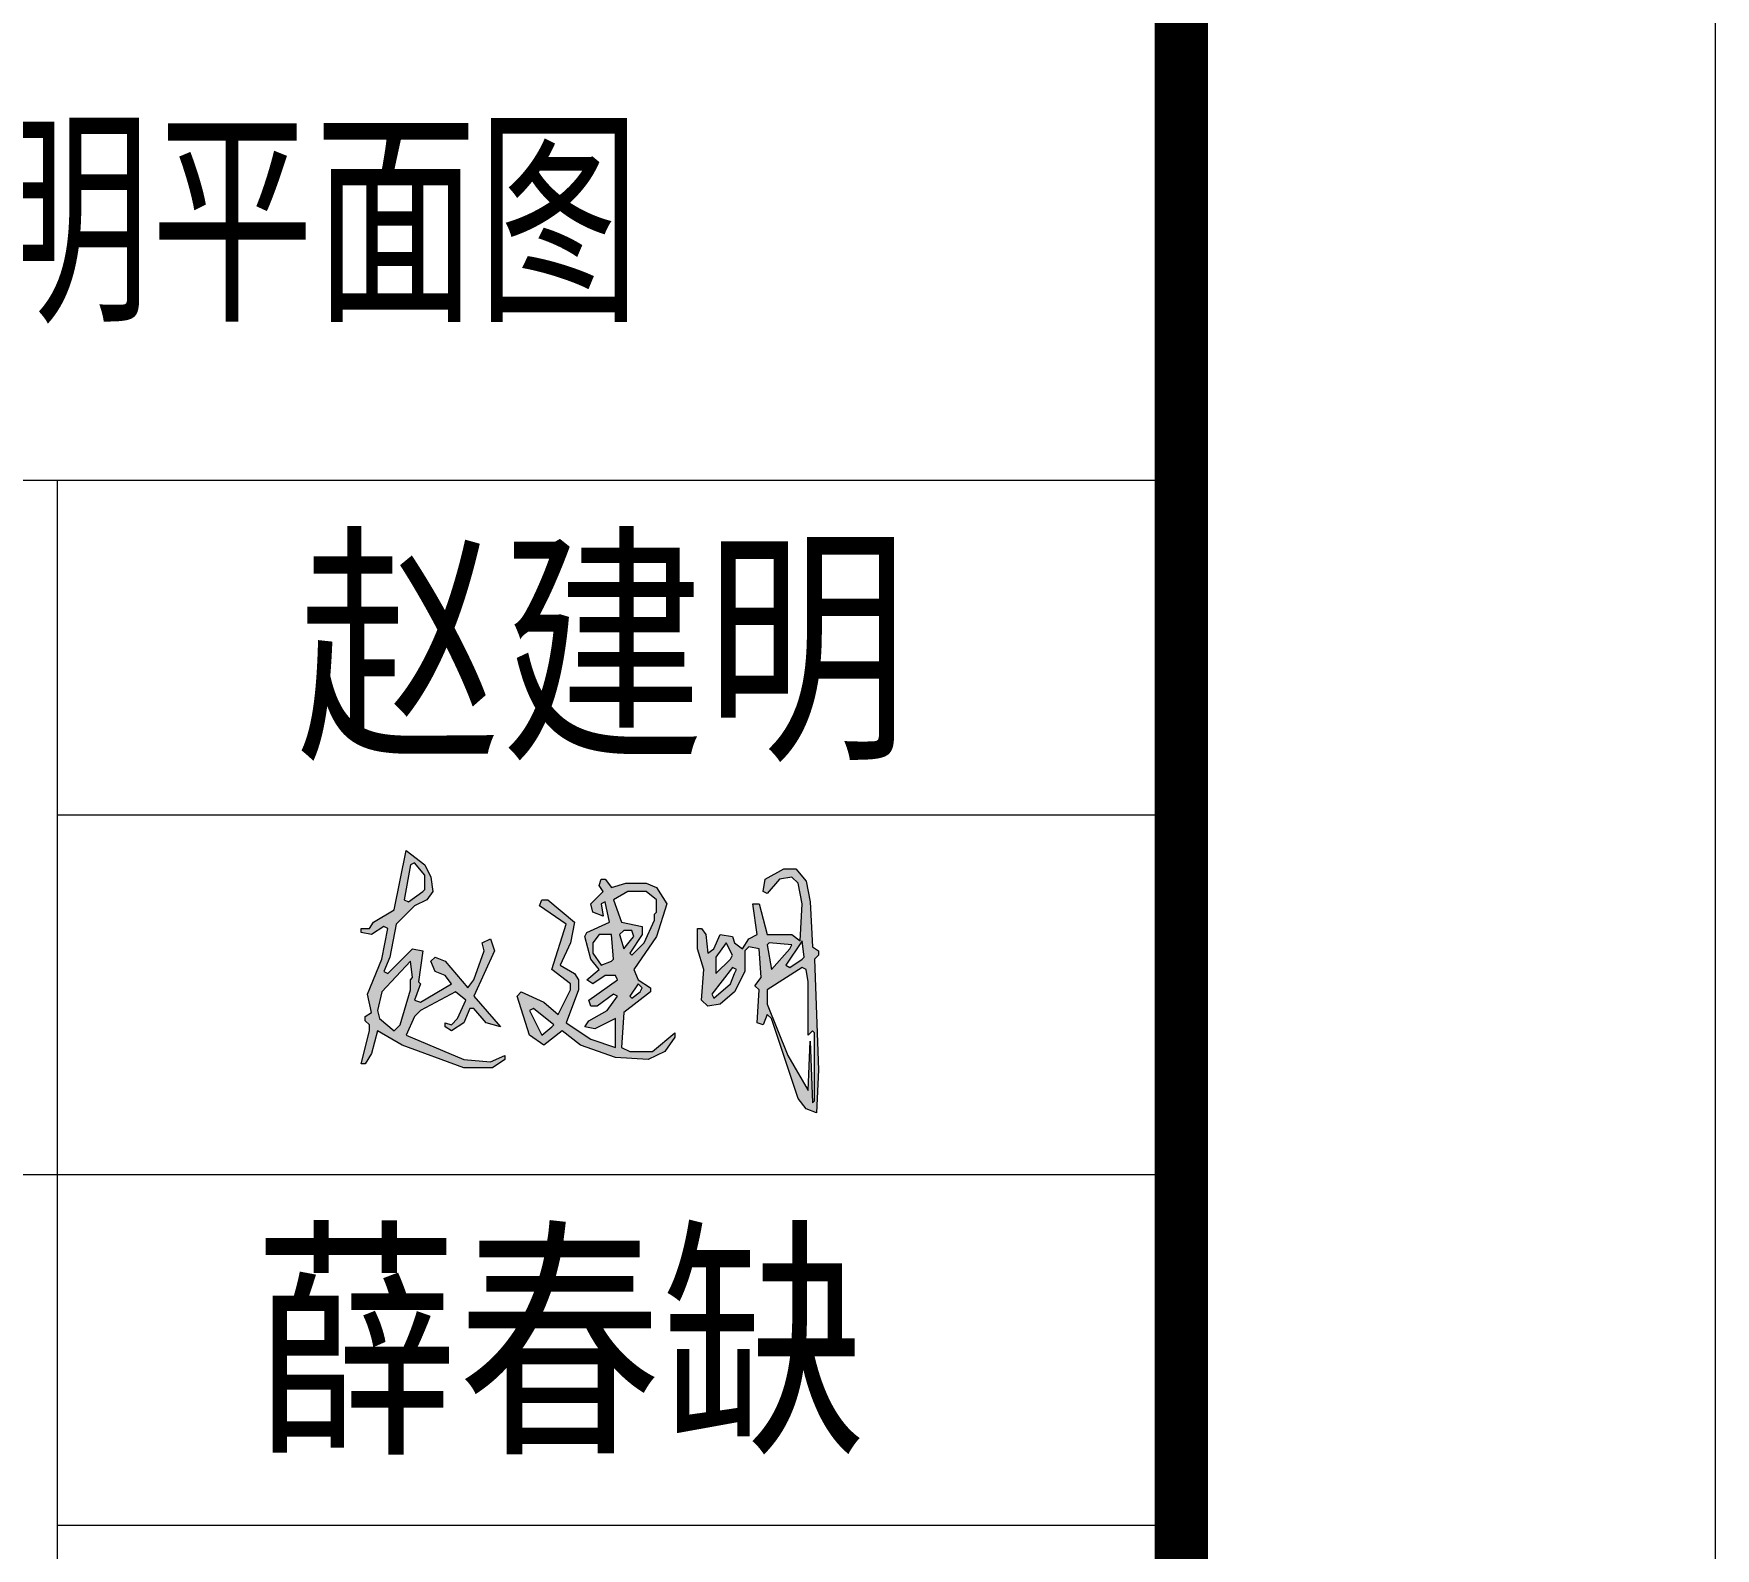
# Model space of a CAD drawing. Header units: inches. Extents: x -3272461 to -2504170, y 403793 to 1071042.
# Drawn here: x -2654718 to -2649994, y 728806 to 733061 of the extents above; entities that cross this region are included whole.
import ezdxf
from ezdxf.enums import TextEntityAlignment as Align

# ---------------------------------------------------------------- set-up
doc = ezdxf.new("R2010")
doc.units = ezdxf.units.IN
doc.header["$LTSCALE"] = 1000
doc.header["$MEASUREMENT"] = 0
doc.linetypes.add('LENGSHUI', pattern=[22, 20, -1, 0, -1])
doc.layers.get('0').update_dxf_attribs({"lineweight": 18})
for name, color, linetype, lineweight in [('00签名', 7, 'LENGSHUI', 18), ('PUB_TITLE', 153, 'Continuous', 18), ('图签文字', 4, 'Continuous', 18)]:
    doc.layers.add(name, color=color, linetype=linetype, lineweight=lineweight)
doc.styles.add('-黑体', font='', dxfattribs={"width": 0.7})
doc.styles.add('建筑图签-黑', font='', dxfattribs={"width": 0.7})
doc.styles.get('-黑体').set_extended_font_data('微软雅黑')
doc.styles.get('建筑图签-黑').set_extended_font_data('黑体')

msp = doc.modelspace()

# ---------------------------------------------------------------- hatches: boundary and pattern name
at = {"layer": '00签名', "linetype": 'Continuous'}
h = msp.add_hatch(color=256, dxfattribs=at)
h.paths.add_polyline_path([(-2653648, 730611.3), (-2653613.5, 730628.6), (-2653596.2, 730651.6), (-2653602, 730691.9), (-2653619.2, 730726.5), (-2653671.1, 730766.8), (-2653705.6, 730599.8), (-2653763.2, 730565.2), (-2653774.8, 730547.9), (-2653797.8, 730547.9), (-2653797.8, 730536.4), (-2653769, 730530.7), (-2653734.4, 730553.7), (-2653722.9, 730547.9), (-2653740.2, 730461.5), (-2653780.5, 730363.6), (-2653769, 730311.8), (-2653786.3, 730300.3), (-2653786.3, 730288.7), (-2653774.8, 730277.2), (-2653774.8, 730259.9), (-2653797.8, 730167.8), (-2653786.3, 730167.8), (-2653769, 730196.6), (-2653751.7, 730259.9), (-2653682.6, 730219.6), (-2653509.8, 730156.3), (-2653429.2, 730156.3), (-2653394.6, 730179.3), (-2653394.6, 730190.8), (-2653434.9, 730173.5), (-2653509.8, 730179.3), (-2653671.1, 730248.4), (-2653648, 730300.3), (-2653630.8, 730317.5), (-2653532.8, 730369.4), (-2653504, 730346.3), (-2653527.1, 730294.5), (-2653544.4, 730277.2), (-2653561.6, 730283), (-2653561.6, 730271.5), (-2653544.4, 730259.9), (-2653509.8, 730283), (-2653492.5, 730323.3), (-2653481, 730323.3), (-2653446.4, 730283), (-2653406.1, 730271.5), (-2653481, 730357.9), (-2653423.4, 730484.6), (-2653434.9, 730519.1), (-2653458, 730507.6), (-2653452.2, 730484.6), (-2653481, 730403.9), (-2653498.3, 730380.9), (-2653561.6, 730455.8), (-2653590.4, 730467.3), (-2653602, 730455.8), (-2653590.4, 730427), (-2653561.6, 730415.5), (-2653544.4, 730392.4), (-2653630.8, 730340.6), (-2653648, 730346.3), (-2653630.8, 730392.4), (-2653636.5, 730398.2), (-2653625, 730484.6), (-2653653.8, 730490.3), (-2653722.9, 730421.2), (-2653734.4, 730427), (-2653717.2, 730467.3), (-2653699.9, 730559.5)], flags=0)
h.paths.add_polyline_path([(-2653676.8, 730628.6), (-2653659.6, 730726.5), (-2653648, 730732.3), (-2653619.2, 730697.7), (-2653619.2, 730657.4), (-2653625, 730651.6), (-2653665.3, 730622.8)], flags=0)
h.paths.add_polyline_path([(-2653659.6, 730455.8), (-2653653.8, 730409.7), (-2653659.6, 730403.9), (-2653659.6, 730375.1), (-2653688.4, 730277.2), (-2653705.6, 730259.9), (-2653746, 730294.5), (-2653751.7, 730317.5), (-2653740.2, 730369.4)], flags=0)
h = msp.add_hatch(color=256, dxfattribs=at)
h.paths.add_polyline_path([(-2652968.4, 730663.1), (-2652997.2, 730674.7), (-2653054.8, 730674.7), (-2653095.1, 730663.1), (-2653112.4, 730686.2), (-2653123.9, 730686.2), (-2653129.6, 730668.9), (-2653118.1, 730651.6), (-2653152.7, 730617.1), (-2653146.9, 730594), (-2653118.1, 730582.5), (-2653123.9, 730617.1), (-2653112.4, 730622.8), (-2653100.8, 730565.2), (-2653164.2, 730536.4), (-2653170, 730524.9), (-2653152.7, 730461.5), (-2653129.6, 730432.7), (-2653164.2, 730403.9), (-2653146.9, 730392.4), (-2653112.4, 730415.5), (-2653083.6, 730415.5), (-2653077.8, 730403.9), (-2653158.4, 730346.3), (-2653152.7, 730329.1), (-2653135.4, 730329.1), (-2653089.3, 730363.6), (-2653077.8, 730357.9), (-2653106.6, 730317.5), (-2653158.4, 730288.7), (-2653170, 730271.5), (-2653141.2, 730265.7), (-2653083.6, 730294.5), (-2653083.6, 730213.9), (-2653152.7, 730236.9), (-2653221.8, 730283), (-2653187.2, 730375.1), (-2653187.2, 730403.9), (-2653198.8, 730421.2), (-2653239.1, 730444.3), (-2653210.3, 730507.6), (-2653198.8, 730565.2), (-2653273.6, 730628.6), (-2653290.9, 730628.6), (-2653296.7, 730611.3), (-2653221.8, 730559.5), (-2653262.1, 730432.7), (-2653210.3, 730392.4), (-2653210.3, 730375.1), (-2653244.8, 730306), (-2653285.2, 730340.6), (-2653348.5, 730369.4), (-2653360, 730357.9), (-2653325.5, 730248.4), (-2653285.2, 730219.6), (-2653233.3, 730259.9), (-2653181.5, 730219.6), (-2653083.6, 730185.1), (-2652991.4, 730179.3), (-2652945.3, 730202.3), (-2652916.5, 730242.7), (-2652916.5, 730254.2), (-2652979.9, 730202.3), (-2653043.2, 730202.3), (-2653066.3, 730213.9), (-2653060.5, 730311.8), (-2652985.6, 730369.4), (-2652985.6, 730380.9), (-2653020.2, 730403.9), (-2653031.7, 730432.7), (-2652968.4, 730524.9), (-2652939.6, 730617.1)], flags=0)
h.paths.add_polyline_path([(-2653089.3, 730628.6), (-2653049, 730651.6), (-2652997.2, 730651.6), (-2652968.4, 730628.6), (-2652968.4, 730594), (-2652974.1, 730588.3), (-2652974.1, 730571), (-2653002.9, 730507.6), (-2653037.5, 730473.1), (-2653043.2, 730478.8), (-2653008.7, 730530.7), (-2653008.7, 730553.7), (-2653066.3, 730565.2)], flags=0)
h.paths.add_polyline_path([(-2653095.1, 730530.7), (-2653089.3, 730461.5), (-2653095.1, 730455.8), (-2653123.9, 730444.3), (-2653146.9, 730478.8), (-2653146.9, 730507.6), (-2653129.6, 730530.7)], flags=0)
h.paths.add_polyline_path([(-2653060.5, 730542.2), (-2653037.5, 730542.2), (-2653031.7, 730524.9), (-2653037.5, 730519.1), (-2653060.5, 730490.3), (-2653072, 730530.7)], flags=0)
h.paths.add_polyline_path([(-2653020.2, 730392.4), (-2653008.7, 730380.9), (-2653014.4, 730369.4), (-2653037.5, 730352.1), (-2653043.2, 730357.9)], flags=0)
h.paths.add_polyline_path([(-2653314, 730323.3), (-2653256.4, 730277.2), (-2653262.1, 730271.5), (-2653290.9, 730248.4), (-2653325.5, 730317.5)], flags=0)
h.paths.add_polyline_path([(-2652680.4, 730617.1), (-2652697.6, 730617.1), (-2652686.1, 730530.7), (-2652709.2, 730519.1), (-2652726.4, 730490.3), (-2652749.5, 730507.6), (-2652755.2, 730524.9), (-2652789.8, 730530.7), (-2652807.1, 730490.3), (-2652824.4, 730478.8), (-2652830.1, 730530.7), (-2652841.6, 730547.9), (-2652853.2, 730547.9), (-2652853.2, 730490.3), (-2652835.9, 730432.7), (-2652841.6, 730346.3), (-2652824.4, 730329.1), (-2652789.8, 730334.8), (-2652749.5, 730369.4), (-2652720.7, 730427), (-2652720.7, 730484.6), (-2652709.2, 730496.1), (-2652680.4, 730490.3), (-2652674.6, 730409.7), (-2652691.9, 730386.7), (-2652680.4, 730375.1), (-2652686.1, 730283), (-2652668.8, 730277.2), (-2652657.3, 730306), (-2652645.8, 730294.5), (-2652570.9, 730069.9), (-2652547.9, 730041.1), (-2652519.1, 730029.5), (-2652513.3, 730150.5), (-2652524.8, 730461.5), (-2652513.3, 730473.1), (-2652513.3, 730484.6), (-2652530.6, 730496.1), (-2652536.4, 730622.8), (-2652547.9, 730680.4), (-2652576.7, 730715), (-2652611.2, 730715), (-2652663.1, 730686.2), (-2652668.8, 730651.6), (-2652657.3, 730645.9), (-2652622.8, 730686.2), (-2652588.2, 730691.9), (-2652570.9, 730674.7), (-2652559.4, 730617.1), (-2652565.2, 730513.4), (-2652588.2, 730530.7), (-2652657.3, 730530.7)], flags=0)
h.paths.add_polyline_path([(-2652651.6, 730507.6), (-2652588.2, 730501.9), (-2652594, 730490.3), (-2652645.8, 730432.7), (-2652657.3, 730501.9)], flags=0)
h.paths.add_polyline_path([(-2652755.2, 730473.1), (-2652761, 730461.5), (-2652801.3, 730421.2), (-2652801.3, 730467.3), (-2652772.5, 730507.6)], flags=0)
h.paths.add_polyline_path([(-2652559.4, 730513.4), (-2652553.6, 730467.3), (-2652559.4, 730461.5), (-2652594, 730438.5), (-2652605.5, 730444.3)], flags=0)
h.paths.add_polyline_path([(-2652743.7, 730432.7), (-2652749.5, 730421.2), (-2652761, 730392.4), (-2652807.1, 730352.1), (-2652812.8, 730363.6), (-2652755.2, 730438.5)], flags=0)
h.paths.add_polyline_path([(-2652559.4, 730438.5), (-2652547.9, 730432.7), (-2652542.1, 730398.2), (-2652542.1, 730248.4), (-2652530.6, 730259.9), (-2652524.8, 730254.2), (-2652524.8, 730064.1), (-2652530.6, 730058.3), (-2652536.4, 730231.1), (-2652542.1, 730092.9), (-2652599.7, 730190.8), (-2652657.3, 730334.8), (-2652657.3, 730375.1)], flags=0)

# ---------------------------------------------------------------- linework, layer by layer
for points in [[(-2653394.6, 730190.8), (-2653394.6, 730179.3), (-2653429.2, 730156.3), (-2653509.8, 730156.3), (-2653682.6, 730219.6), (-2653751.7, 730259.9), (-2653769, 730196.6), (-2653786.3, 730167.8), (-2653797.8, 730167.8), (-2653774.8, 730259.9), (-2653774.8, 730277.2), (-2653786.3, 730288.7), (-2653786.3, 730300.3), (-2653769, 730311.8), (-2653780.5, 730363.6), (-2653740.2, 730461.5), (-2653722.9, 730547.9), (-2653734.4, 730553.7), (-2653769, 730530.7), (-2653797.8, 730536.4), (-2653797.8, 730547.9), (-2653774.8, 730547.9), (-2653763.2, 730565.2), (-2653705.6, 730599.8), (-2653671.1, 730766.8), (-2653619.2, 730726.5), (-2653602, 730691.9), (-2653596.2, 730651.6), (-2653613.5, 730628.6), (-2653648, 730611.3), (-2653699.9, 730559.5), (-2653717.2, 730467.3), (-2653734.4, 730427), (-2653722.9, 730421.2), (-2653653.8, 730490.3), (-2653625, 730484.6), (-2653636.5, 730398.2), (-2653630.8, 730392.4), (-2653648, 730346.3), (-2653630.8, 730340.6), (-2653544.4, 730392.4), (-2653561.6, 730415.5), (-2653590.4, 730427), (-2653602, 730455.8), (-2653590.4, 730467.3), (-2653561.6, 730455.8), (-2653498.3, 730380.9), (-2653481, 730403.9), (-2653452.2, 730484.6), (-2653458, 730507.6), (-2653434.9, 730519.1), (-2653423.4, 730484.6), (-2653481, 730357.9), (-2653406.1, 730271.5), (-2653446.4, 730283), (-2653481, 730323.3), (-2653492.5, 730323.3), (-2653509.8, 730283), (-2653544.4, 730259.9), (-2653561.6, 730271.5), (-2653561.6, 730283), (-2653544.4, 730277.2), (-2653527.1, 730294.5), (-2653504, 730346.3), (-2653532.8, 730369.4), (-2653630.8, 730317.5), (-2653648, 730300.3), (-2653671.1, 730248.4), (-2653509.8, 730179.3), (-2653434.9, 730173.5), (-2653394.6, 730190.8)], [(-2653625, 730651.6), (-2653619.2, 730657.4), (-2653619.2, 730697.7), (-2653648, 730732.3), (-2653659.6, 730726.5), (-2653676.8, 730628.6), (-2653665.3, 730622.8), (-2653625, 730651.6)], [(-2652916.5, 730254.2), (-2652916.5, 730242.7), (-2652945.3, 730202.3), (-2652991.4, 730179.3), (-2653083.6, 730185.1), (-2653181.5, 730219.6), (-2653233.3, 730259.9), (-2653285.2, 730219.6), (-2653325.5, 730248.4), (-2653360, 730357.9), (-2653348.5, 730369.4), (-2653285.2, 730340.6), (-2653244.8, 730306), (-2653210.3, 730375.1), (-2653210.3, 730392.4), (-2653262.1, 730432.7), (-2653221.8, 730559.5), (-2653296.7, 730611.3), (-2653290.9, 730628.6), (-2653273.6, 730628.6), (-2653198.8, 730565.2), (-2653210.3, 730507.6), (-2653239.1, 730444.3), (-2653198.8, 730421.2), (-2653187.2, 730403.9), (-2653187.2, 730375.1), (-2653221.8, 730283), (-2653152.7, 730236.9), (-2653083.6, 730213.9), (-2653083.6, 730294.5), (-2653141.2, 730265.7), (-2653170, 730271.5), (-2653158.4, 730288.7), (-2653106.6, 730317.5), (-2653077.8, 730357.9), (-2653089.3, 730363.6), (-2653135.4, 730329.1), (-2653152.7, 730329.1), (-2653158.4, 730346.3), (-2653077.8, 730403.9), (-2653083.6, 730415.5), (-2653112.4, 730415.5), (-2653146.9, 730392.4), (-2653164.2, 730403.9), (-2653129.6, 730432.7), (-2653152.7, 730461.5), (-2653170, 730524.9), (-2653164.2, 730536.4), (-2653100.8, 730565.2), (-2653112.4, 730622.8), (-2653123.9, 730617.1), (-2653118.1, 730582.5), (-2653146.9, 730594), (-2653152.7, 730617.1), (-2653118.1, 730651.6), (-2653129.6, 730668.9), (-2653123.9, 730686.2), (-2653112.4, 730686.2), (-2653095.1, 730663.1), (-2653054.8, 730674.7), (-2652997.2, 730674.7), (-2652968.4, 730663.1), (-2652939.6, 730617.1), (-2652968.4, 730524.9), (-2653031.7, 730432.7), (-2653020.2, 730403.9), (-2652985.6, 730380.9), (-2652985.6, 730369.4), (-2653060.5, 730311.8), (-2653066.3, 730213.9), (-2653043.2, 730202.3), (-2652979.9, 730202.3), (-2652916.5, 730254.2)], [(-2652513.3, 730484.6), (-2652513.3, 730473.1), (-2652524.8, 730461.5), (-2652513.3, 730150.5), (-2652519.1, 730029.5), (-2652547.9, 730041.1), (-2652570.9, 730069.9), (-2652645.8, 730294.5), (-2652657.3, 730306), (-2652668.8, 730277.2), (-2652686.1, 730283), (-2652680.4, 730375.1), (-2652691.9, 730386.7), (-2652674.6, 730409.7), (-2652680.4, 730490.3), (-2652709.2, 730496.1), (-2652720.7, 730484.6), (-2652720.7, 730427), (-2652749.5, 730369.4), (-2652789.8, 730334.8), (-2652824.4, 730329.1), (-2652841.6, 730346.3), (-2652835.9, 730432.7), (-2652853.2, 730490.3), (-2652853.2, 730547.9), (-2652841.6, 730547.9), (-2652830.1, 730530.7), (-2652824.4, 730478.8), (-2652807.1, 730490.3), (-2652789.8, 730530.7), (-2652755.2, 730524.9), (-2652749.5, 730507.6), (-2652726.4, 730490.3), (-2652709.2, 730519.1), (-2652686.1, 730530.7), (-2652697.6, 730617.1), (-2652680.4, 730617.1), (-2652657.3, 730530.7), (-2652588.2, 730530.7), (-2652565.2, 730513.4), (-2652559.4, 730617.1), (-2652570.9, 730674.7), (-2652588.2, 730691.9), (-2652622.8, 730686.2), (-2652657.3, 730645.9), (-2652668.8, 730651.6), (-2652663.1, 730686.2), (-2652611.2, 730715), (-2652576.7, 730715), (-2652547.9, 730680.4), (-2652536.4, 730622.8), (-2652530.6, 730496.1), (-2652513.3, 730484.6)], [(-2652974.1, 730588.3), (-2652968.4, 730594), (-2652968.4, 730628.6), (-2652997.2, 730651.6), (-2653049, 730651.6), (-2653089.3, 730628.6), (-2653066.3, 730565.2), (-2653008.7, 730553.7), (-2653008.7, 730530.7), (-2653043.2, 730478.8), (-2653037.5, 730473.1), (-2653002.9, 730507.6), (-2652974.1, 730571), (-2652974.1, 730588.3)], [(-2653037.5, 730519.1), (-2653031.7, 730524.9), (-2653037.5, 730542.2), (-2653060.5, 730542.2), (-2653072, 730530.7), (-2653060.5, 730490.3), (-2653037.5, 730519.1)], [(-2653095.1, 730455.8), (-2653089.3, 730461.5), (-2653095.1, 730530.7), (-2653129.6, 730530.7), (-2653146.9, 730507.6), (-2653146.9, 730478.8), (-2653123.9, 730444.3), (-2653095.1, 730455.8)], [(-2652761, 730461.5), (-2652755.2, 730473.1), (-2652772.5, 730507.6), (-2652801.3, 730467.3), (-2652801.3, 730421.2), (-2652761, 730461.5)], [(-2652594, 730490.3), (-2652588.2, 730501.9), (-2652651.6, 730507.6), (-2652657.3, 730501.9), (-2652645.8, 730432.7), (-2652594, 730490.3)], [(-2652559.4, 730461.5), (-2652553.6, 730467.3), (-2652559.4, 730513.4), (-2652605.5, 730444.3), (-2652594, 730438.5), (-2652559.4, 730461.5)], [(-2653659.6, 730403.9), (-2653653.8, 730409.7), (-2653659.6, 730455.8), (-2653740.2, 730369.4), (-2653751.7, 730317.5), (-2653746, 730294.5), (-2653705.6, 730259.9), (-2653688.4, 730277.2), (-2653659.6, 730375.1), (-2653659.6, 730403.9)], [(-2652749.5, 730421.2), (-2652743.7, 730432.7), (-2652755.2, 730438.5), (-2652812.8, 730363.6), (-2652807.1, 730352.1), (-2652761, 730392.4), (-2652749.5, 730421.2)], [(-2652530.6, 730058.3), (-2652524.8, 730064.1), (-2652524.8, 730254.2), (-2652530.6, 730259.9), (-2652542.1, 730248.4), (-2652542.1, 730398.2), (-2652547.9, 730432.7), (-2652559.4, 730438.5), (-2652657.3, 730375.1), (-2652657.3, 730334.8), (-2652599.7, 730190.8), (-2652542.1, 730092.9), (-2652536.4, 730231.1), (-2652530.6, 730058.3)], [(-2653014.4, 730369.4), (-2653008.7, 730380.9), (-2653020.2, 730392.4), (-2653043.2, 730357.9), (-2653037.5, 730352.1), (-2653014.4, 730369.4)], [(-2653262.1, 730271.5), (-2653256.4, 730277.2), (-2653314, 730323.3), (-2653325.5, 730317.5), (-2653290.9, 730248.4), (-2653262.1, 730271.5)]]:
    msp.add_lwpolyline(points, dxfattribs=at)
at = {"layer": 'PUB_TITLE'}
for p, q in [((-2657808.5, 731806.8), (-2651494.3, 731806.8)), ((-2657808.5, 731806.8), (-2651494.3, 731806.8)), ((-2657808.5, 731806.8), (-2651494.3, 731806.8)), ((-2654651.4, 731806.8), (-2654651.4, 712630.6)), ((-2654651.4, 730866.6), (-2651494.3, 730866.6)), ((-2657808.5, 729856.8), (-2651494.3, 729856.8)), ((-2654651.4, 728871.7), (-2651494.3, 728871.7))]:
    msp.add_line(p, q, dxfattribs=at)
msp.add_lwpolyline([(-2649994.3, 711130.6), (-2649994.3, 774130.6), (-2761444.3, 774130.6), (-2761444.3, 711130.6)], close=True, dxfattribs=at)
msp.add_lwpolyline([(-2651494.3, 712630.6, 150, 150, 0), (-2651494.3, 772630.6, 150, 150, 0), (-2757694.3, 772630.6, 150, 150, 0), (-2757694.3, 712630.6, 150, 150, 0)], format="xyseb", close=True, dxfattribs=at)

# ---------------------------------------------------------------- texts
at = {"style": '-黑体', "width": 0.8}
for s, p in [('赵建明', (-2653978.5, 731339.7)), ('薛春缺', (-2654099.8, 729389.7))]:
    msp.add_text(s, height=525, dxfattribs=at).set_placement(p, align=Align.MIDDLE_LEFT)
at = {"layer": '图签文字', "color": 4, "style": '建筑图签-黑', "width": 0.7}
msp.add_text('一层照明平面图', height=480, dxfattribs=at).set_placement((-2654617.7, 732303.7), align=Align.CENTER)

doc.saveas('drawing.dxf')
